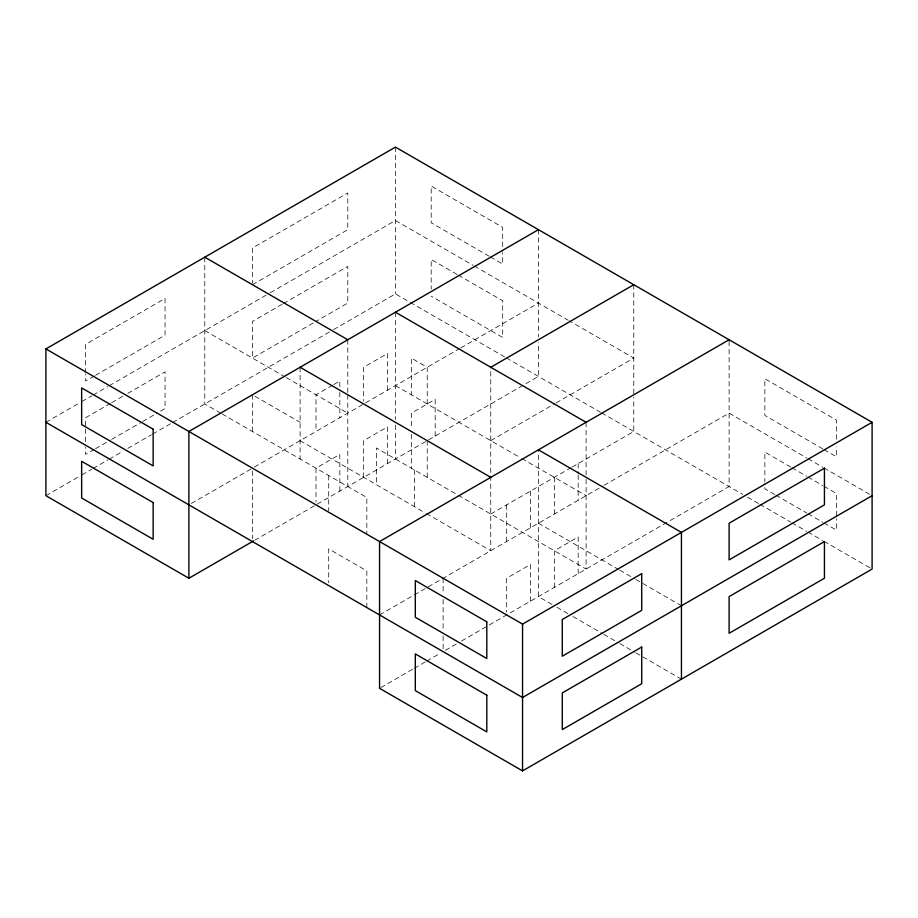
<?xml version="1.0" encoding="UTF-8"?>
<svg xmlns="http://www.w3.org/2000/svg" width="918" height="918" viewBox="0 0 918 918"><rect width="100%" height="100%" fill="white"/><g stroke="black" fill="none" stroke-linecap="round" stroke-linejoin="round"><path stroke-width="0.69" stroke-dasharray="4.59 3.44" d="M94.313 376.013L85.626 381.027L85.626 373.97M95.552 375.29L165.068 335.162L165.068 298.465L85.626 344.33L85.626 372.559M252.45 284.706L347.784 229.672L347.784 192.975L252.45 248.021L252.45 283.295M45.9 422.303L80.658 402.245M81.897 401.522L91.823 395.796M93.074 395.073L107.968 386.478M109.208 385.755L269.169 293.404M270.397 292.693L395.451 220.504L473.103 265.336M110.447 403.392L85.626 417.724L85.626 427.604M111.686 402.669L122.863 396.22M127.82 393.352L165.068 371.859L165.068 408.544L158.86 412.136M282.159 304.248L252.45 321.403L252.45 358.1L314.358 322.356M283.398 303.537L347.784 266.369L347.784 303.055L315.585 321.644M94.313 449.395L85.626 454.41L85.626 447.353M95.552 448.684L110.447 440.078M111.686 439.366L141.475 422.165M142.726 421.454L157.621 412.848M45.9 495.697L80.658 475.627M81.897 474.916L91.823 469.178M93.074 468.455L107.968 459.861M109.208 459.149L122.863 451.266M127.82 448.397L151.413 434.776M152.652 434.065L171.264 423.313M172.515 422.59L332.305 330.342M333.544 329.619L395.451 293.886L409.003 301.712M332.683 385.158L315.999 394.786L315.999 431.483M333.877 384.47L339.832 381.027L339.832 390.907M191.369 503.443L253.448 467.595M254.389 467.055L459.551 348.611M460.779 347.899L538.441 303.055M254.688 540.266L538.441 376.437L538.441 342.575M490.774 440.651L554.874 403.645M556.113 402.933L633.776 358.1L569.389 320.921M490.774 514.034L571.019 467.71M572.132 467.067L633.776 431.483L633.776 397.287M379.559 614.945L602.816 486.047M604.055 485.324L729.099 413.134L806.761 457.967M380.798 687.616L413.077 668.981M414.316 668.258L425.482 661.809M426.721 661.098L440.376 653.214M445.345 650.346L456.671 643.805M461.479 641.028L729.099 486.517L729.099 339.752M489.133 256.237L431.196 222.787L431.196 186.102L502.697 227.377L502.697 251.371M490.361 256.948L502.697 264.074L502.697 252.783M822.792 448.879L764.855 415.429L764.855 378.732L836.355 420.008L836.355 441.179M824.02 449.591L836.355 456.705L836.355 446.825M474.342 266.048L568.15 320.21M808.001 458.679L822.792 467.228M824.02 467.939L869.633 494.274M457.084 274.436L431.196 259.484L431.196 289.124M458.311 275.148L502.697 300.76L502.697 337.457L431.196 296.181M790.742 467.067L764.855 452.115L764.855 481.755M791.97 467.778L806.761 476.316M808.001 477.027L822.792 485.576M824.02 486.288L836.355 493.402L836.355 517.396M774.712 494.504L764.855 488.812L764.855 483.166M775.951 495.215L806.761 513.013M808.001 513.724L822.792 522.262M824.02 522.973L836.355 530.088L836.355 518.808M410.243 302.424L505.164 357.228M506.392 357.94L600.349 412.182M601.588 412.893L742.662 494.354M747.596 497.2L758.693 503.603M759.92 504.315L790.742 522.101M791.97 522.812L806.761 531.361M808.001 532.073L822.792 540.61M824.02 541.322L870.872 568.368M395.451 385.617L520.495 457.807M521.734 458.518L586.109 495.697M204.783 330.572L284.913 376.839M286.141 377.55L347.784 413.134M538.441 523.214L618.571 569.47M619.799 570.181L634.59 578.73M635.83 579.442L681.443 605.765M254.894 396.197L300.117 422.303M300.117 440.651L425.16 512.852M426.4 513.564L490.774 550.731L490.774 367.269M220.813 413.215L204.783 403.966L204.783 257.189M222.041 413.926L366.844 497.522L366.844 534.219M552.005 604.423L538.441 596.597L538.441 449.831M556.928 607.268L568.024 613.683M572.958 616.529L602.541 633.604M603.78 634.315L618.571 642.864M619.799 643.575L634.59 652.113M635.83 652.824L681.443 679.159M633.776 284.706L633.776 395.853M586.109 422.303L586.109 477.876M586.109 479.311L586.109 569.08L376.38 447.995L376.38 484.681M578.168 463.59L578.168 473.47M578.168 474.881L578.168 500.276M578.168 573.67L578.168 536.973L554.334 550.731L554.334 587.428M554.334 477.349L554.334 514.034M538.441 229.672L538.441 336.929M530.501 491.107L530.501 527.804M530.501 601.187L530.501 564.49L506.667 578.248L506.667 612.122M506.667 504.866L506.667 541.563M443.107 578.248L443.107 593.774M443.107 599.42L443.107 630.471M443.107 636.117L443.107 648.819M435.166 436.073L435.166 399.376L411.333 413.134L411.333 428.66M427.226 403.966L427.226 367.269L411.333 358.1L411.333 394.786M427.226 440.651L427.226 477.349M414.511 470.005L414.511 506.702M411.333 434.306L411.333 468.169M395.451 147.109L395.451 293.886M395.451 312.235L395.451 419.48M395.451 425.126L395.451 459M387.499 390.196L387.499 353.51L363.666 367.269L363.666 401.143M387.499 463.59L387.499 426.893L363.666 440.651L363.666 477.349M366.844 607.601L366.844 570.916L328.713 548.895L328.713 582.769M347.784 339.752L347.784 393.374M347.784 394.786L347.784 486.517M339.832 392.319L339.832 417.724M339.832 491.107L339.832 454.41L315.999 468.169L315.999 502.043M328.713 475.513L328.713 510.798M300.117 367.269L300.117 459M252.45 394.786L252.45 431.483M252.45 470.991L252.45 538.74M85.626 429.016L85.626 445.941"/><path stroke-width="1.38" d="M253.448 540.989L188.901 578.248L45.9 495.697L45.9 348.92L395.451 147.109L872.1 422.303L872.1 569.08L522.549 770.89L379.559 688.328L379.559 541.563L729.099 339.752M538.441 229.672L188.901 431.483L188.901 578.248M490.774 367.269L633.776 284.706M45.9 348.92L522.549 624.114L872.1 422.303M872.1 495.697L522.549 697.496L45.9 422.303M395.451 312.235L586.109 422.303M204.783 257.189L347.784 339.752M538.441 449.831L681.443 532.383L681.443 679.159M300.117 367.269L490.774 477.349M522.549 624.114L522.549 770.89M641.716 573.658L562.275 619.524L562.275 656.221L641.716 610.355L641.716 573.658M824.433 468.169L729.099 523.214L729.099 559.9L824.433 504.866L824.433 468.169M641.716 647.052L562.275 692.918L562.275 729.603L641.716 683.738L641.716 647.052M824.433 541.563L729.099 596.597L729.099 633.294L824.433 578.248L824.433 541.563M153.145 429.188L81.645 387.912L81.645 424.598L153.145 465.885L153.145 429.188M486.804 621.819L415.303 580.543L415.303 617.24L486.804 658.516L486.804 621.819M153.145 502.571L81.645 461.295L81.645 497.992L153.145 539.268L153.145 502.571M486.804 695.213L415.303 653.926L415.303 690.623L486.804 731.898L486.804 695.213"/></g></svg>
